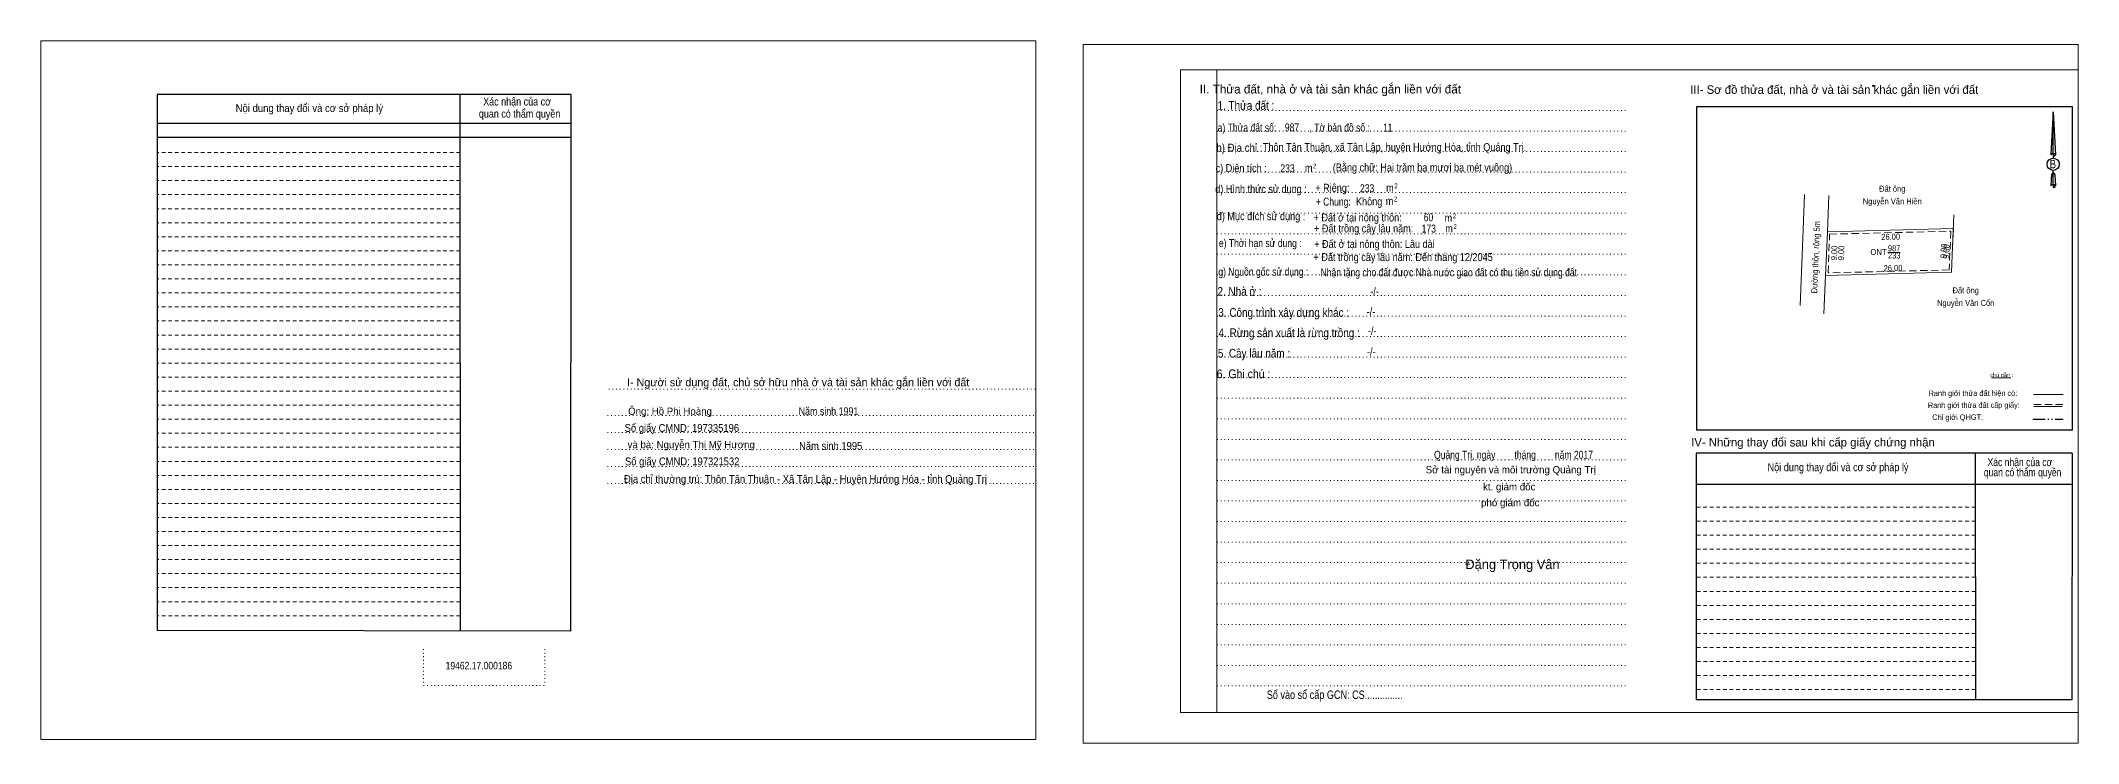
# Model space of a CAD drawing. Header units: metres. Extents: x 546420 to 547980, y 1836843 to 1837232.
# Drawn here: x 547140 to 547980, y 1836942 to 1837231 of the extents above; entities that cross this region are included whole.
import ezdxf
from ezdxf.enums import TextEntityAlignment as Align

# ---------------------------------------------------------------- set-up
doc = ezdxf.new("R2010")
doc.units = ezdxf.units.M
doc.header["$PDMODE"] = 32
doc.header["$PDSIZE"] = 0.5
for name, pattern in [('DASH_DOUBLE_DOT', [9.2, 5, -1.2, 0.3, -1.2, 0.3, -1.2]), ('DOTTED', [1.5, 0.3, -1.2]), ('MEDIUM_DASHED', [4.5, 3, -1.5]), ('SHORT_DASHED', [2.7, 1.5, -1.2])]:
    doc.linetypes.add(name, pattern=pattern)
for name, color, linetype, lineweight in [('1', 7, 'DOTTED', 13), ('15', 7, 'Continuous', 13), ('2', 7, 'SHORT_DASHED', 13), ('28', 7, 'Continuous', 25), ('63', 7, 'Continuous', 25), ('7', 7, 'Continuous', 13)]:
    doc.layers.add(name, color=color, linetype=linetype, lineweight=lineweight)
for name, color, linetype in [('12', 7, 'Continuous'), ('18', 7, 'Continuous'), ('4', 7, 'Continuous'), ('9', 7, 'Continuous')]:
    doc.layers.add(name, color=color, linetype=linetype)

msp = doc.modelspace()

# ---------------------------------------------------------------- linework, layer by layer
at = {"layer": '1', "linetype": 'Continuous'}
for p, q in [((547609.78, 1837219.57), (547979.98, 1837219.57)), ((547609.78, 1837219.57), (547609.78, 1836954.57)), ((547979.98, 1837219.57), (547979.98, 1836952.35)), ((547609.78, 1836954.57), (547979.98, 1836954.57))]:
    msp.add_line(p, q, dxfattribs=at)
at = {"layer": '1'}
for p, q in [((547624.78, 1837219.57), (547624.78, 1836954.57)), ((547624.78, 1837219.57), (547624.78, 1836954.57)), ((547624.94, 1837202.77), (547794.02, 1837202.77)), ((547624.94, 1837194.29), (547794.02, 1837194.29)), ((547624.94, 1837185.83), (547794.02, 1837185.83)), ((547624.94, 1837177.37), (547794.02, 1837177.37)), ((547624.94, 1837168.89), (547794.02, 1837168.89)), ((547624.94, 1837160.41), (547794.02, 1837160.41)), ((547624.94, 1837151.93), (547794.02, 1837151.93)), ((547624.94, 1837143.49), (547794.02, 1837143.49)), ((547624.94, 1837134.99), (547794.02, 1837134.99)), ((547624.94, 1837126.53), (547794.02, 1837126.53)), ((547624.94, 1837118.05), (547794.02, 1837118.05)), ((547624.94, 1837109.59), (547794.02, 1837109.59)), ((547624.94, 1837101.11), (547794.02, 1837101.11)), ((547624.94, 1837092.65), (547794.02, 1837092.65)), ((547374.06, 1837087.85), (547550.18, 1837087.85)), ((547624.94, 1837084.17), (547794.02, 1837084.17)), ((547373.46, 1837077.05), (547549.58, 1837077.05)), ((547624.94, 1837075.69), (547794.02, 1837075.69)), ((547373.46, 1837070.05), (547549.58, 1837070.05)), ((547624.94, 1837067.21), (547794.02, 1837067.21)), ((547373.46, 1837063.05), (547549.58, 1837063.05)), ((547373.46, 1837056.05), (547549.58, 1837056.05)), ((547624.94, 1837058.75), (547794.02, 1837058.75)), ((547373.46, 1837049.05), (547549.58, 1837049.05)), ((547624.94, 1837050.29), (547794.02, 1837050.29)), ((547624.94, 1837041.81), (547794.02, 1837041.81)), ((547624.94, 1837033.33), (547794.02, 1837033.33)), ((547624.94, 1837024.87), (547794.02, 1837024.87)), ((547624.94, 1837016.41), (547794.02, 1837016.41)), ((547624.94, 1837007.93), (547794.02, 1837007.93)), ((547624.94, 1836999.45), (547794.02, 1836999.45)), ((547624.94, 1836990.97), (547794.02, 1836990.97)), ((547297.62, 1836980.79), (547297.62, 1836965.77)), ((547347.58, 1836980.79), (547347.58, 1836965.77)), ((547624.94, 1836982.53), (547794.02, 1836982.53)), ((547624.94, 1836974.05), (547794.02, 1836974.05)), ((547297.62, 1836965.77), (547347.58, 1836965.77)), ((547624.94, 1836965.57), (547794.02, 1836965.57))]:
    msp.add_line(p, q, dxfattribs=at)
at = {"layer": '1', "linetype": 'Continuous'}
for points in [[(547139.78, 1836943.49), (547550.18, 1836943.49), (547550.18, 1837231.49), (547139.78, 1837231.49)], [(547139.78, 1837231.49), (547550.18, 1837231.49), (547550.18, 1836943.49), (547139.78, 1836943.49)], [(547139.78, 1836943.49), (547550.18, 1836943.49), (547550.18, 1837231.49), (547139.78, 1837231.49)], [(547569.58, 1836941.97), (547979.98, 1836941.97), (547979.98, 1837229.97), (547569.58, 1837229.97)], [(547624.78, 1837219.57), (547979.98, 1837219.57), (547979.98, 1836954.57), (547624.78, 1836954.57)]]:
    msp.add_lwpolyline(points, close=True, dxfattribs=at)
at = {"layer": '15'}
for p, q in [((547866.25, 1837146.54), (547867.13, 1837168.14)), ((547866.25, 1837146.54), (547867.13, 1837168.14)), ((547866.25, 1837146.54), (547867.13, 1837168.14)), ((547928.19, 1837146.54), (547928.71, 1837159.8)), ((547876.25, 1837146.54), (547876.51, 1837152.76)), ((547876.25, 1837146.54), (547876.51, 1837152.76)), ((547876.25, 1837146.54), (547876.51, 1837152.76)), ((547928.49, 1837154.06), (547928.19, 1837146.54)), ((547928.19, 1837146.54), (547928.49, 1837154.06)), ((547928.49, 1837154.06), (547928.19, 1837146.54)), ((547865.25, 1837122.4), (547866.25, 1837146.54)), ((547865.25, 1837122.4), (547866.25, 1837146.54)), ((547901.45, 1837144.22), (547906.57, 1837144.22)), ((547875.13, 1837118.94), (547875.77, 1837134.78)), ((547875.27, 1837122.4), (547875.77, 1837134.78)), ((547875.27, 1837122.4), (547875.77, 1837134.78)), ((547875.77, 1837134.78), (547927.75, 1837136.08)), ((547875.77, 1837134.78), (547927.75, 1837136.08))]:
    msp.add_line(p, q, dxfattribs=at)
for points in [[(547877.13, 1837167.74), (547876.51, 1837152.76), (547928.49, 1837154.06)], [(547877.13, 1837167.74), (547876.51, 1837152.76), (547928.49, 1837154.06)], [(547877.13, 1837167.74), (547876.51, 1837152.76), (547928.49, 1837154.06)], [(547875.77, 1837134.78), (547876.25, 1837146.54), (547876.51, 1837152.76)], [(547875.77, 1837134.78), (547876.25, 1837146.54), (547876.51, 1837152.76)], [(547875.77, 1837134.78), (547876.25, 1837146.54), (547876.51, 1837152.76)], [(547928.19, 1837146.54), (547927.75, 1837136.08), (547875.77, 1837134.78), (547876.25, 1837146.54)], [(547928.19, 1837146.54), (547927.75, 1837136.08), (547875.77, 1837134.78), (547876.25, 1837146.54)]]:
    msp.add_lwpolyline(points, dxfattribs=at)
at = {"layer": '15', "linetype": 'MEDIUM_DASHED'}
msp.add_lwpolyline([(547927.45, 1837153.02), (547926.79, 1837137.06), (547876.81, 1837135.82), (547877.47, 1837151.78)], close=True, dxfattribs=at)
at = {"layer": '2', "linetype": 'Continuous', "lineweight": 25}
for p, q in [((547358.34, 1837209.41), (547187.78, 1837209.41)), ((547187.78, 1837209.41), (547187.78, 1836988.37)), ((547312.66, 1837209.41), (547312.7, 1836988.21)), ((547358.34, 1837197.33), (547188.02, 1837197.33)), ((547358.34, 1837191.57), (547188.02, 1837191.57))]:
    msp.add_line(p, q, dxfattribs=at)
at = {"layer": '2'}
for p, q in [((547312.66, 1837185.43), (547187.78, 1837185.43)), ((547312.66, 1837179.65), (547187.78, 1837179.65)), ((547312.66, 1837179.65), (547187.78, 1837179.65)), ((547312.66, 1837173.85), (547187.78, 1837173.85)), ((547312.66, 1837168.07), (547187.78, 1837168.07)), ((547312.66, 1837162.29), (547187.78, 1837162.29)), ((547312.66, 1837156.49), (547187.78, 1837156.49)), ((547312.66, 1837150.73), (547187.78, 1837150.73)), ((547312.66, 1837144.93), (547187.78, 1837144.93)), ((547312.66, 1837139.15), (547187.78, 1837139.15)), ((547312.66, 1837133.37), (547187.78, 1837133.37)), ((547312.7, 1837127.57), (547187.78, 1837127.57)), ((547312.7, 1837121.79), (547187.78, 1837121.79)), ((547312.7, 1837116.01), (547187.78, 1837116.01)), ((547312.7, 1837110.21), (547187.78, 1837110.21)), ((547312.7, 1837104.45), (547187.78, 1837104.45)), ((547312.7, 1837098.65), (547187.78, 1837098.65)), ((547312.7, 1837092.87), (547187.78, 1837092.87)), ((547312.7, 1837087.09), (547187.78, 1837087.09)), ((547312.7, 1837081.29), (547187.78, 1837081.29)), ((547312.7, 1837075.51), (547187.78, 1837075.51)), ((547312.7, 1837069.73), (547187.78, 1837069.73)), ((547312.7, 1837063.93), (547187.78, 1837063.93)), ((547312.7, 1837058.15), (547187.78, 1837058.15)), ((547312.7, 1837052.37), (547187.78, 1837052.37)), ((547312.7, 1837046.57), (547187.78, 1837046.57)), ((547312.74, 1837040.81), (547187.78, 1837040.81)), ((547312.74, 1837035.01), (547187.78, 1837035.01)), ((547937.54, 1837033.49), (547822.38, 1837033.49)), ((547312.74, 1837029.23), (547187.78, 1837029.23)), ((547312.74, 1837023.45), (547187.78, 1837023.45)), ((547937.54, 1837027.73), (547822.38, 1837027.73)), ((547937.54, 1837021.93), (547822.38, 1837021.93)), ((547312.74, 1837017.65), (547187.78, 1837017.65)), ((547937.54, 1837016.15), (547822.38, 1837016.15)), ((547312.74, 1837011.87), (547187.78, 1837011.87)), ((547312.74, 1837006.09), (547187.78, 1837006.09)), ((547937.58, 1837010.37), (547822.38, 1837010.37)), ((547312.74, 1837000.29), (547187.78, 1837000.29)), ((547937.58, 1837004.57), (547822.38, 1837004.57)), ((547937.58, 1836998.79), (547822.38, 1836998.79)), ((547312.74, 1836994.53), (547187.78, 1836994.53)), ((547937.58, 1836993.01), (547822.38, 1836993.01)), ((547937.58, 1836987.21), (547822.38, 1836987.21)), ((547937.62, 1836981.45), (547822.38, 1836981.45)), ((547937.62, 1836975.65), (547822.38, 1836975.65)), ((547937.62, 1836969.87), (547822.38, 1836969.87)), ((547937.62, 1836964.09), (547822.38, 1836964.09))]:
    msp.add_line(p, q, dxfattribs=at)
at = {"layer": '2', "linetype": 'Continuous', "lineweight": 25}
msp.add_lwpolyline([(547358.34, 1837209.41), (547358.22, 1836988.13), (547187.78, 1836988.37)], dxfattribs=at)
at = {"layer": '28'}
for p, q in [((547937.54, 1837061.57), (547937.62, 1836959.81)), ((547977.42, 1837061.57), (547977.34, 1836959.81)), ((547977.42, 1837048.65), (547822.38, 1837048.65)), ((547977.34, 1836959.81), (547822.38, 1836959.81))]:
    msp.add_line(p, q, dxfattribs=at)
at = {"layer": '28', "linetype": 'SHORT_DASHED', "lineweight": 13}
msp.add_line((547937.54, 1837039.29), (547822.38, 1837039.29), dxfattribs=at)
at = {"layer": '28'}
msp.add_lwpolyline([(547977.42, 1837061.57), (547822.38, 1837061.57), (547822.38, 1836959.81)], dxfattribs=at)
at = {"layer": '63'}
for p, q in [((547822.54, 1837204.25), (547822.54, 1837070.97)), ((547969.62, 1837202.17), (547970.54, 1837184.49)), ((547969.62, 1837202.17), (547970.54, 1837184.49)), ((547969.62, 1837202.17), (547970.54, 1837184.49)), ((547968.86, 1837187.25), (547968.7, 1837184.53)), ((547969.62, 1837185.09), (547969.62, 1837184.41)), ((547969.62, 1837184.41), (547969.62, 1837183.89)), ((547969.62, 1837183.89), (547969.62, 1837183.21)), ((547969.62, 1837183.89), (547969.62, 1837183.21)), ((547969.62, 1837183.89), (547969.62, 1837183.21)), ((547970.54, 1837184.49), (547970.54, 1837184.53)), ((547969.62, 1837177.25), (547969.62, 1837178.05)), ((547969.62, 1837177.25), (547969.62, 1837178.05)), ((547969.62, 1837177.25), (547969.62, 1837178.05)), ((547969.62, 1837177.25), (547970.3, 1837176.29)), ((547969.62, 1837177.25), (547970.3, 1837176.29)), ((547969.62, 1837177.25), (547970.3, 1837176.29)), ((547970.3, 1837176.29), (547970.54, 1837171.65)), ((547970.3, 1837176.29), (547970.54, 1837171.65)), ((547970.3, 1837176.29), (547970.54, 1837171.65)), ((547969.62, 1837172.25), (547969.62, 1837171.57)), ((547969.62, 1837171.57), (547969.62, 1837171.05)), ((547970.54, 1837171.65), (547970.54, 1837171.69)), ((547977.58, 1837070.97), (547822.54, 1837070.97))]:
    msp.add_line(p, q, dxfattribs=at)
at = {"layer": '63', "lineweight": 13}
for p, q in [((547944.14, 1837092.51), (547952.22, 1837092.61)), ((547961.58, 1837085.67), (547973.78, 1837085.67)), ((547961.66, 1837080.71), (547973.38, 1837080.71)), ((547961.66, 1837080.71), (547973.38, 1837080.71))]:
    msp.add_line(p, q, dxfattribs=at)
at = {"layer": '63', "linetype": 'MEDIUM_DASHED', "lineweight": 13}
msp.add_line((547961.66, 1837081.59), (547973.66, 1837081.59), dxfattribs=at)
at = {"layer": '63', "linetype": 'DASH_DOUBLE_DOT'}
msp.add_line((547961.3, 1837075.49), (547973.78, 1837075.49), dxfattribs=at)
at = {"layer": '63'}
for points in [[(547977.58, 1837070.97), (547977.58, 1837204.25), (547822.54, 1837204.25)], [(547969.62, 1837185.09), (547969.62, 1837202.17), (547968.86, 1837187.25)], [(547969.62, 1837172.25), (547969.62, 1837177.25), (547968.94, 1837176.29), (547968.86, 1837174.41), (547968.7, 1837171.69)]]:
    msp.add_lwpolyline(points, dxfattribs=at)
msp.add_ellipse((547969.647, 1837180.579), major_axis=(0, 2.516), ratio=0.983453, dxfattribs=at)
for centre, start_param, end_param in [((547969.648, 1837184.456), 1.5707963, 3.074452), ((547969.648, 1837184.456), 0.0671406, 1.5707963), ((547969.648, 1837184.456), 4.712389, 6.2831853), ((547969.648, 1837171.615), 2.4910694, 3.0742784), ((547969.648, 1837171.615), 1.5707963, 2.4910694), ((547969.648, 1837171.615), 0.0671406, 1.5707963), ((547969.648, 1837171.615), 4.712389, 6.2831853)]:
    msp.add_ellipse(centre, major_axis=(0.907, 0), ratio=0.655448, start_param=start_param, end_param=end_param, dxfattribs=at)
msp.add_point((547895.46, 1837212.89), dxfattribs=at)

# ---------------------------------------------------------------- texts
at = {"layer": '12', "width": 0.8}
msp.add_text('Nhận tặng cho đất được Nhà nước giao đất có thu tiền sử dụng đất', height=3.3, dxfattribs=at).set_placement((547720.4, 1837134.39), align=Align.CENTER)
at = {"layer": '15'}
for s, width, p in [('Nguyễn Văn Hiền', 0.9, (547903.28, 1837164.08)), ('Đất ông', 0.9, (547903.28, 1837169.24)), ('ONT', 0.95, (547897.63, 1837143.18)), ('987', 0.85, (547904.04, 1837144.7)), ('233', 0.85, (547904.1, 1837141.76)), ('Nguyễn Văn Cổn', 0.9, (547933.57, 1837122.2)), ('Đất ông', 0.9, (547933.58, 1837127.36))]:
    msp.add_text(s, height=2.5, dxfattribs=dict(at, width=width)).set_placement(p, align=Align.CENTER)
for s, rotation, width, p in [('Đường thôn, rộng 5m', 87.652, 0.9, (547872.908, 1837142.234)), ('26.00', 1.433, 0.85, (547902.649, 1837149.472)), ('9.00', 87.643, 0.85, (547880.588, 1837143.979)), ('9.00', 87.643, 0.85, (547883.468, 1837143.979)), ('9.00', 87.643, 0.85, (547925.748, 1837144.859)), ('9.00', 87.643, 0.85, (547926.868, 1837144.559)), ('26.00', 1.433, 0.85, (547903.629, 1837136.572))]:
    msp.add_text(s, height=2.5, rotation=rotation, dxfattribs=dict(at, width=width)).set_placement(p, align=Align.CENTER)
at = {"layer": '18'}
for s, height, p in [('II. Thửa đất, nhà ở và tài sản khác gắn liền với đất', 3.6, (547671.58, 1837209.77)), ('Sở tài nguyên và môi trường Quảng Trị', 3, (547745.97, 1837053.21)), ('kt. giám đốc', 3, (547745.335, 1837046.19)), ('phó giám đốc', 3, (547745.765, 1837039.63)), ('Đặng Trọng Vân', 3.96, (547746.675, 1837013.73))]:
    msp.add_text(s, height=height, dxfattribs=at).set_placement(p, align=Align.CENTER)
for s, height, width, p in [('1. Thửa đất :', 3.6, 0.85, (547636.755, 1837203.03)), ('a) Thửa đất số:              , Tờ bản đồ số : ', 3.3, 0.8, (547656.975, 1837194.07)), ('b) Địa chỉ : ', 3.3, 0.9, (547634.6, 1837185.79)), (' Thôn Tân Thuận, xã Tân Lập, huyện Hướng Hóa, tỉnh Quảng Trị.', 3.3, 0.85, (547697.515, 1837185.99)), ('(Bằng chữ: Hai trăm ba mươi ba mét vuông)', 3.3, 0.85, (547709.555, 1837177.63)), ('c) Diện tích :                                                   ', 3.3, 0.85, (547661.37, 1837177.35)), ('233', 3.3, 0.8, (547653.9, 1837177.27)), (' m', 3.3, 0.85, (547662.135, 1837177.43)), ('2', 2, 0.75, (547665.115, 1837178.85)), ('d) Hình thức sử dụng :', 3.3, 0.85, (547642.975, 1837168.77)), ('+ Riêng: ', 3.3, 0.85, (547672.915, 1837169.23)), ('       + Chung:', 3.3, 0.8, (547669.335, 1837163.53)), ('Không', 3.3, 0.85, (547687.57, 1837163.61)), ('233', 3.3, 0.8, (547686.74, 1837169.05)), (' m', 3.3, 0.85, (547695.455, 1837163.79)), (' m', 3.3, 0.85, (547695.635, 1837169.23)), ('2', 2, 0.75, (547698.475, 1837165.23)), ('2', 2, 0.75, (547698.615, 1837170.67)), ('đ) Mục đích sử dụng :', 3.3, 0.85, (547642.995, 1837157.55)), ('+ Đất ở tại nông thôn:', 3.3, 0.85, (547682.815, 1837157.01)), ('+ Đất trồng cây lâu năm:', 3.3, 0.85, (547685.29, 1837152.49)), (' m', 3.3, 0.85, (547719.735, 1837156.87)), ('2', 2, 0.75, (547722.755, 1837158.31)), ('e) Thời hạn sử dụng :', 3.3, 0.8, (547642.66, 1837146.47)), ('+ Đất ở tại nông thôn: Lâu dài', 3.3, 0.85, (547689.76, 1837146.09)), (' m', 3.3, 0.85, (547719.995, 1837152.49)), ('2', 2, 0.75, (547723.015, 1837153.93)), ('+ Đất trồng cây lâu năm: Đến tháng 12/2045', 3.3, 0.85, (547701.58, 1837140.69)), ('g) Nguồn gốc sử dụng :', 3.3, 0.8, (547643.935, 1837134.67)), ('2. Nhà ở :', 3.6, 0.85, (547634.095, 1837126.39)), ('3. Công trình xây dựng khác :', 3.6, 0.85, (547652.32, 1837117.71)), ('4. Rừng sản xuất là rừng trồng :', 3.6, 0.85, (547654.595, 1837109.33)), ('5. Cây lâu năm :', 3.6, 0.85, (547640.09, 1837100.91)), ('6. Ghi chú :', 3.6, 0.9, (547635.775, 1837092.41)), ('Quảng Trị, ngày        tháng        năm 2017', 3.3, 0.8, (547747.095, 1837059.21)), ('19462.17.000186', 3.1, 0.85, (547320.445, 1836972.41)), ('Số vào sổ cấp GCN: CS...............', 3.5, 0.8, (547673.36, 1836960.21))]:
    msp.add_text(s, height=height, dxfattribs=dict(at, width=width)).set_placement(p, align=Align.CENTER)
at = {"layer": '2'}
for s, width, p in [('Xác nhận của cơ', 0.85, (547336.215, 1837204.81)), ('Xác nhận của cơ', 0.85, (547336.215, 1837204.81)), ('Nội dung thay đổi và cơ sở pháp lý', 0.9, (547250.54, 1837202.11)), ('Nội dung thay đổi và cơ sở pháp lý', 0.9, (547250.54, 1837202.11)), (' quan có thẩm quyền', 0.85, (547336.72, 1837199.81)), (' quan có thẩm quyền', 0.85, (547336.72, 1837199.81))]:
    msp.add_text(s, height=3.261, dxfattribs=dict(at, width=width)).set_placement(p, align=Align.CENTER)
at = {"layer": '28'}
for s, height, width, p in [('-/-', 3.3, 0.85, (547689.815, 1837126.59)), ('-/-', 3.3, 0.85, (547688.335, 1837118.23)), ('-/-', 3.3, 0.85, (547688.855, 1837110.33)), ('-/-', 3.3, 0.85, (547688.455, 1837101.67)), ('Năm sinh 1991', 3.22, 0.85, (547464.625, 1837077.19)), ('Số giấy CMND: 197335196', 3.22, 0.9, (547404.155, 1837070.31)), ('Năm sinh 1995', 3.22, 0.9, (547465.52, 1837062.91)), ('Số giấy CMND: 197321532', 3.22, 0.9, (547404.285, 1837056.52)), ('Nội dung thay đổi và cơ sở pháp lý', 3.3, 0.85, (547880.92, 1837054.09)), (' quan có thẩm quyền', 3.3, 0.8, (547956.55, 1837051.99)), ('Xác nhận của cơ', 3.3, 0.8, (547955.9, 1837056.17)), ('Địa chỉ thường trú: Thôn Tân Thuận - Xã Tân Lập - Huyện Hướng Hóa - tỉnh Quảng Trị', 3.22, 0.9, (547455.135, 1837049.26))]:
    msp.add_text(s, height=height, dxfattribs=dict(at, width=width)).set_placement(p, align=Align.CENTER)
for s, height, p in [('I- Người sử dụng đất, chủ sở hữu nhà ở và tài sản khác gắn liền với đất', 3.306, (547452.12, 1837089.09)), ('Ông: Hồ Phi Hoàng', 2.98, (547399.275, 1837077.32)), ('và bà: Nguyễn Thị Mỹ Hương', 2.98, (547408.01, 1837063.55)), ('IV- Những thay đổi sau khi cấp giấy chứng nhận', 3.5, (547870.59, 1837064.27))]:
    msp.add_text(s, height=height, dxfattribs=at).set_placement(p, align=Align.CENTER)
at = {"layer": '4', "width": 0.75}
msp.add_text('11', height=3.3, dxfattribs=at).set_placement((547695.26, 1837194.07), align=Align.CENTER)
at = {"layer": '63'}
msp.add_text('III- Sơ đồ thửa đất, nhà ở và tài sản khác gắn liền với đất', height=3.5, dxfattribs=at).set_placement((547879.35, 1837209.61), align=Align.CENTER)
at = {"layer": '63', "width": 0.85}
msp.add_text('B', height=3.456, dxfattribs=at).set_placement((547969.515, 1837178.93), align=Align.CENTER)
at = {"layer": '63'}
msp.add_text('chú dẫn :', height=1.66, rotation=359.974, dxfattribs=at).set_placement((547948.41, 1837092.908), align=Align.CENTER)
for s, height, width, p in [('Ranh giới thửa đất cấp giấy:', 2.246, 0.8, (547936.917, 1837080.186)), ('Ranh giới thửa đất hiện có:', 2.256, 0.8, (547936.552, 1837085.105)), ('Chỉ giới QHGT:', 2.246, 0.85, (547930.272, 1837075.231))]:
    msp.add_text(s, height=height, rotation=0.135, dxfattribs=dict(at, width=width)).set_placement(p, align=Align.CENTER)
at = {"layer": '7', "width": 0.8}
for s, p in [('60', (547712.04, 1837157.07)), ('173', (547712.16, 1837152.43))]:
    msp.add_text(s, height=3.3, dxfattribs=at).set_placement(p, align=Align.CENTER)
at = {"layer": '9', "width": 0.8}
msp.add_text('987', height=3.3, dxfattribs=at).set_placement((547655.76, 1837194.15), align=Align.CENTER)

doc.saveas('drawing.dxf')
